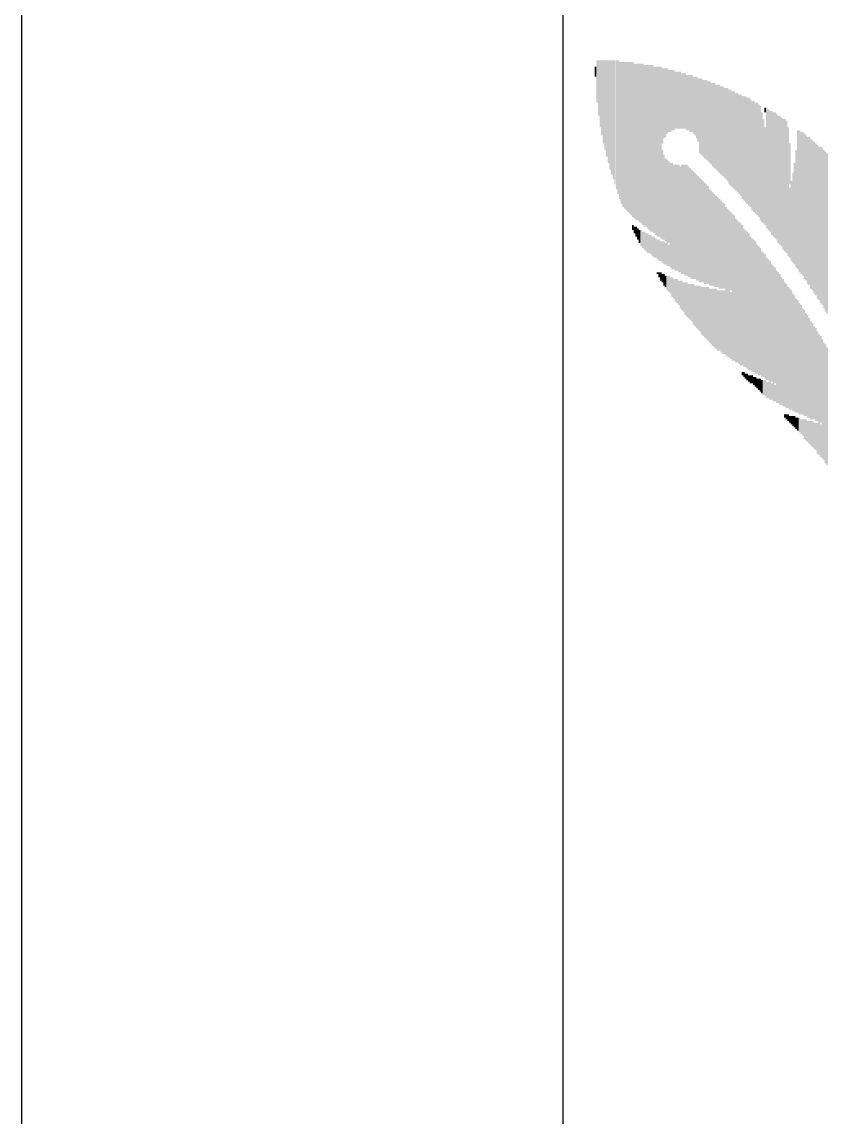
# Model space of a CAD drawing. Extents: x -7.8 to 82.2, y -8.5 to 61.7.
# Drawn here: x 41.15 to 51.18, y 15.32 to 28.96 of the extents above; entities that cross this region are included whole.
import ezdxf

# ---------------------------------------------------------------- set-up
doc = ezdxf.new("R2010")
doc.units = 0
doc.layers.add('20', color=53, linetype='CONTINUOUS')
doc.layers.add('21', color=40, linetype='CONTINUOUS')

# ---------------------------------------------------------------- blocks, each defined once
blk = doc.blocks.new('RECT')
blk.add_solid([(-0.5, -0.5), (0.5, -0.5), (-0.5, 0.5), (0.5, 0.5)])

msp = doc.modelspace()

# ---------------------------------------------------------------- linework, layer by layer
at = {"layer": '20'}
for p, q in [((41.148, 11.176), (41.148, 41.402)), ((47.879, 41.402), (47.879, 11.176))]:
    msp.add_line(p, q, dxfattribs=at)

# ---------------------------------------------------------------- block references
at = {"layer": '21', "yscale": 0.0203, "rotation": 90}
for p, xscale in [((48.2854, 28.3362), 0.1219), ((48.3057, 28.2143), 0.5283), ((48.326, 28.133), 0.6909), ((48.3464, 28.0619), 0.8331), ((48.3667, 28.0111), 0.9347), ((48.387, 27.9603), 1.0363), ((48.4073, 27.9197), 1.1176), ((48.4276, 27.879), 1.1989), ((48.448, 27.8384), 1.2802), ((48.4683, 27.7978), 1.3614), ((48.4886, 27.7673), 1.4224), ((48.5089, 27.7368), 1.4834), ((48.5292, 27.7063), 1.5443), ((48.5496, 27.6758), 1.6053), ((48.5699, 27.6454), 1.6662), ((48.5902, 27.6047), 1.7069), ((48.6105, 27.5742), 1.7678), ((48.6308, 27.5539), 1.8085), ((48.6512, 27.5438), 1.8288), ((48.6715, 27.5336), 1.8491), ((48.6918, 27.5234), 1.8694), ((48.7121, 27.5133), 1.8898), ((48.7324, 27.5031), 1.9101), ((48.7528, 27.493), 1.9304), ((48.7731, 27.4726), 1.9304), ((48.7934, 27.4625), 1.9507), ((48.8137, 27.4625), 1.9507), ((48.834, 27.4523), 1.971), ((48.8544, 27.4422), 1.9914), ((48.8747, 27.432), 2.0117), ((48.895, 27.4117), 2.0117), ((48.9153, 27.4117), 2.0117), ((48.9356, 27.4015), 2.032), ((48.956, 27.3914), 2.0523), ((48.9763, 27.3812), 2.0726), ((48.9966, 27.3812), 2.0726), ((49.0169, 27.3609), 2.0726), ((49.0372, 27.3507), 2.093), ((49.0576, 27.3406), 2.1133), ((49.0779, 27.3406), 2.1133), ((49.0982, 27.3304), 2.1336), ((49.1185, 27.9095), 0.9347), ((49.1388, 27.94), 0.8738), ((49.1592, 27.9502), 0.8534), ((49.1795, 27.9705), 0.8128), ((49.1998, 27.9705), 0.7722), ((49.2201, 27.9705), 0.7722), ((49.2404, 27.9806), 0.7518), ((49.2608, 27.9806), 0.7518), ((49.2811, 27.9806), 0.7112), ((49.3014, 27.9806), 0.7112), ((49.3217, 27.9806), 0.7112), ((49.342, 27.9806), 0.7112), ((49.3624, 27.9705), 0.6909), ((49.3827, 27.9705), 0.6909), ((49.403, 27.9705), 0.6909), ((49.4233, 27.9502), 0.6909), ((49.4436, 27.9502), 0.6909), ((49.464, 27.94), 0.7112), ((49.4843, 27.94), 0.7112), ((49.5046, 27.9197), 0.7112), ((49.5249, 27.9095), 0.7315), ((49.5452, 27.8892), 0.7722), ((49.5656, 27.8587), 0.7925), ((49.5859, 27.7876), 0.9347), ((49.6062, 27.7774), 0.955), ((49.6265, 27.7571), 0.955), ((49.6468, 27.747), 0.9754), ((49.6672, 27.7368), 0.9957), ((49.6875, 27.7165), 0.9957), ((49.7078, 27.7063), 1.016), ((49.7281, 27.686), 1.016), ((49.7484, 27.6758), 1.0363), ((49.7688, 27.6657), 1.0566), ((49.7891, 27.6454), 1.0566), ((49.8094, 27.6352), 1.077), ((49.8297, 27.625), 1.0973), ((49.85, 27.6047), 1.0973), ((49.8704, 27.5946), 1.1176), ((49.8907, 27.5742), 1.1176), ((49.911, 27.5641), 1.1379), ((49.9313, 27.5539), 1.1582), ((49.9516, 27.5234), 1.1786), ((49.972, 27.5133), 1.1989), ((49.9923, 27.493), 1.1989), ((50.0126, 27.4828), 1.2192), ((50.0329, 27.4625), 1.2192), ((50.0532, 27.4523), 1.2395), ((50.0736, 27.432), 1.2395), ((50.0939, 27.4218), 1.2598), ((50.1142, 27.3914), 1.2802), ((50.1345, 27.3812), 1.3005), ((50.1548, 27.371), 1.3208), ((50.1752, 27.3507), 1.3208), ((50.1955, 27.3406), 1.3411), ((50.2158, 27.3202), 1.3411), ((50.2361, 27.2898), 1.3614), ((50.2564, 27.2796), 1.3818), ((50.2768, 27.2593), 1.3818), ((50.2971, 27.2491), 1.4021), ((50.3174, 27.2288), 1.4021), ((50.3377, 27.1983), 1.4224), ((50.358, 27.1475), 1.3614), ((50.3987, 27.8587), 0.061), ((50.419, 27.1374), 1.5037), ((50.4393, 27.117), 1.5037), ((50.4596, 27.0967), 1.5037), ((50.48, 27.0764), 1.5443), ((50.5003, 27.0561), 1.5443), ((50.5206, 27.0459), 1.5646), ((50.3784, 27.0967), 1.3005), ((50.5409, 27.0256), 1.5646), ((50.5612, 26.9951), 1.585), ((50.5816, 26.985), 1.6053), ((50.6019, 26.9646), 1.6053), ((50.6222, 26.9342), 1.6256), ((50.6425, 26.924), 1.6459), ((50.6628, 26.9037), 1.6459), ((50.3987, 27.0358), 1.2192), ((50.6832, 26.8427), 1.6053), ((50.8051, 26.7411), 1.7272), ((50.8254, 26.7208), 1.7678), ((50.8457, 26.7005), 1.7678), ((50.866, 26.6903), 1.7882), ((50.8864, 26.6598), 1.8085), ((50.9067, 26.6395), 1.8085), ((50.7035, 27.1882), 0.508), ((50.927, 26.609), 1.8288), ((50.9473, 26.5989), 1.8491), ((50.9676, 26.5684), 1.8694), ((50.988, 26.5481), 1.8694), ((51.0083, 26.5176), 1.8898), ((51.0286, 26.4973), 1.8898), ((51.0489, 26.4668), 1.9101), ((49.1185, 26.8021), 1.1176), ((49.1388, 26.7716), 1.0566), ((50.7848, 26.6294), 1.463), ((51.0692, 26.4465), 1.9101), ((51.0896, 26.4262), 1.9507), ((51.1099, 26.4058), 1.9507), ((51.1302, 26.3754), 1.971), ((51.1505, 26.3449), 1.9914), ((51.1708, 26.3246), 1.9914), ((49.1592, 26.7411), 1.0363), ((49.1795, 26.5786), 1.3208), ((49.1998, 26.7106), 1.016), ((49.2201, 26.5481), 1.3005), ((49.2404, 26.5379), 1.3208), ((49.2608, 26.5278), 1.3005), ((49.2811, 26.5176), 1.3208), ((49.3014, 26.5176), 1.3208), ((49.3217, 26.5074), 1.3411), ((49.342, 26.4973), 1.3208), ((49.3624, 26.4973), 1.3614), ((49.3827, 26.4973), 1.3614), ((49.403, 26.4871), 1.3818), ((49.4233, 26.4871), 1.3818), ((49.4436, 26.4668), 1.3818), ((49.464, 26.4566), 1.3614), ((50.7644, 26.5684), 1.2598), ((49.4843, 26.4363), 1.3614), ((49.5046, 26.4262), 1.3411), ((49.5249, 26.416), 1.3208), ((49.5452, 26.3957), 1.3208), ((49.5656, 26.3855), 1.3005), ((49.5859, 26.3652), 1.3005), ((50.7441, 26.5176), 1.1176), ((49.6062, 26.355), 1.2802), ((49.6265, 26.3449), 1.2598), ((49.6468, 26.3246), 1.2598), ((49.6672, 26.3144), 1.2395), ((49.6875, 26.3042), 1.2192), ((49.7078, 26.2738), 1.1989), ((50.7035, 26.4566), 0.8738), ((50.7238, 26.477), 0.9957), ((49.7281, 26.2636), 1.1786), ((49.7484, 26.2534), 1.1582), ((49.7688, 26.2331), 1.1582), ((49.7891, 26.223), 1.1379), ((49.8094, 26.2128), 1.1176), ((49.8297, 26.1925), 1.1176), ((49.85, 26.1823), 1.0973), ((49.8704, 26.1722), 1.077), ((49.8907, 26.162), 1.0566), ((49.911, 25.7251), 1.8491), ((49.9313, 25.7048), 1.8491), ((49.9516, 25.6946), 1.8288), ((49.972, 26.101), 0.9754), ((49.9923, 25.654), 1.8288), ((50.0126, 25.6438), 1.8085), ((50.0329, 25.6134), 1.7882), ((50.0532, 25.6032), 1.7678), ((50.0736, 25.5829), 1.7678), ((48.7528, 26.3957), 0.061), ((48.7731, 26.3652), 0.0813), ((48.7934, 26.3449), 0.1219), ((48.8137, 26.3144), 0.1422), ((48.834, 26.2839), 0.1626), ((48.8544, 26.2636), 0.2032), ((48.8747, 26.2433), 0.2032), ((48.895, 26.2331), 0.2235), ((48.9153, 26.2128), 0.2235), ((48.9356, 26.2026), 0.2438), ((50.0939, 25.5626), 1.7678), ((50.1142, 25.5524), 1.7475), ((50.1345, 25.5219), 1.7272), ((50.1548, 25.5118), 1.7069), ((50.1752, 25.4914), 1.7069), ((50.1955, 25.4711), 1.7069), ((48.956, 26.1925), 0.2235), ((48.9763, 26.1823), 0.2438), ((48.9966, 26.162), 0.2438), ((49.0169, 26.1518), 0.2642), ((49.0372, 26.1417), 0.2438), ((49.0576, 26.1214), 0.2438), ((49.0779, 26.1112), 0.2642), ((49.0982, 26.101), 0.2438), ((49.1185, 26.0909), 0.2642), ((49.1388, 26.0807), 0.2845), ((49.1592, 26.0706), 0.2642), ((49.1998, 26.0502), 0.2642), ((50.2158, 25.4508), 1.6662), ((50.2361, 25.4305), 1.6662), ((50.2564, 25.4203), 1.6459), ((50.2768, 25.4), 1.6459), ((50.2971, 25.3797), 1.6053), ((50.3174, 25.3594), 1.6053), ((50.3377, 25.3492), 1.585), ((50.358, 25.3187), 1.5646), ((50.3784, 25.3086), 1.5443), ((50.3987, 25.2882), 1.5443), ((50.419, 25.2578), 1.524), ((50.4393, 25.2476), 1.5037), ((50.4596, 25.1155), 1.7272), ((50.48, 25.207), 1.463), ((50.5003, 25.0749), 1.6866), ((49.0576, 25.8267), 0.0203), ((49.0779, 25.8064), 0.061), ((49.0982, 25.7861), 0.1016), ((49.1185, 25.7658), 0.1016), ((49.1388, 25.7454), 0.1422), ((49.1592, 25.7251), 0.1422), ((49.1795, 25.7048), 0.1829), ((49.1998, 25.6946), 0.2032), ((49.2201, 25.6743), 0.2032), ((49.2404, 25.654), 0.2438), ((50.5206, 25.1765), 1.4427), ((50.5409, 25.0342), 1.6459), ((50.5612, 25.0241), 1.6256), ((50.5816, 25.0038), 1.6256), ((50.6019, 24.9834), 1.585), ((49.2608, 25.6337), 0.2438), ((49.2811, 25.6134), 0.2845), ((49.3014, 25.6032), 0.3048), ((49.3217, 25.5829), 0.3048), ((49.342, 25.5626), 0.3454), ((49.3624, 25.5524), 0.3658), ((49.3827, 25.5321), 0.3658), ((49.403, 25.5118), 0.4064), ((49.4233, 25.5016), 0.4267), ((49.4436, 25.4813), 0.4267), ((49.464, 25.4711), 0.447), ((49.4843, 25.461), 0.4674), ((49.5046, 25.4406), 0.508), ((49.5249, 25.4203), 0.508), ((49.5452, 25.4102), 0.5283), ((49.5656, 25.4), 0.5486), ((49.5859, 25.3898), 0.569), ((49.6062, 25.3594), 0.5893), ((49.6265, 25.3492), 0.6096), ((49.6468, 25.339), 0.6299), ((49.6672, 25.3289), 0.6502), ((49.6875, 25.3187), 0.6706), ((49.7078, 25.2984), 0.6706), ((49.7281, 25.2882), 0.6909), ((49.7484, 25.2781), 0.7112), ((49.7688, 25.2679), 0.7315), ((49.7891, 25.2578), 0.7518), ((50.6222, 24.9631), 1.585), ((50.6425, 24.9428), 1.5443), ((50.6628, 24.9225), 1.5443), ((50.6832, 24.9022), 1.5037), ((50.7035, 24.8818), 1.5037), ((49.8094, 25.2374), 0.7518), ((49.8297, 25.2374), 0.7518), ((49.85, 25.2273), 0.7722), ((49.8704, 25.2171), 0.7925), ((49.8907, 25.2171), 0.7925), ((49.972, 25.1765), 0.8331), ((50.7238, 24.8717), 1.4834), ((50.7441, 24.8412), 1.463), ((50.7644, 24.831), 1.4427), ((50.7848, 24.8006), 1.4224), ((50.8051, 24.7904), 1.4021), ((50.8254, 24.7599), 1.3818), ((50.8457, 24.7498), 1.3614), ((50.866, 24.7294), 1.3208), ((50.8864, 24.7091), 1.3208), ((50.9067, 24.6888), 1.2802), ((50.927, 24.6685), 1.2802), ((50.9473, 24.6482), 1.2395), ((50.9676, 24.6177), 1.2192), ((50.988, 24.6075), 1.1989), ((51.0083, 24.5872), 1.1582), ((51.0286, 24.5669), 1.1582), ((51.0489, 24.5466), 1.1176), ((51.0692, 24.3129), 1.5037), ((51.0896, 24.5059), 1.077), ((51.1099, 24.2621), 1.4834), ((51.1302, 24.2316), 1.463), ((51.1505, 24.2011), 1.4834), ((51.1708, 24.1706), 1.463), ((50.1142, 24.577), 0.0406), ((50.1345, 24.5669), 0.061), ((50.1548, 24.5466), 0.061), ((50.1752, 24.5364), 0.0813), ((50.1955, 24.5161), 0.0813), ((50.2158, 24.5059), 0.1016), ((50.2361, 24.5059), 0.1016), ((50.2564, 24.4856), 0.1016), ((50.2768, 24.4754), 0.1219), ((50.2971, 24.4551), 0.1219), ((50.3174, 24.445), 0.1422), ((50.3377, 24.4348), 0.1626), ((50.358, 24.4145), 0.1626), ((50.3784, 24.4043), 0.1829), ((50.3987, 24.3942), 0.2032), ((50.419, 24.3738), 0.2032), ((50.4393, 24.3738), 0.2032), ((50.48, 24.3535), 0.2032), ((50.5206, 24.3332), 0.2032), ((50.6425, 24.0487), 0.0406), ((50.6628, 24.0386), 0.061), ((50.6832, 24.0284), 0.0813), ((50.7035, 24.0081), 0.0813), ((50.7238, 23.9979), 0.1016), ((50.7441, 23.9878), 0.1219), ((50.7644, 23.9776), 0.1422), ((50.7848, 23.9573), 0.1422), ((50.8051, 23.9471), 0.1626), ((50.8254, 23.937), 0.1829), ((50.8457, 23.9166), 0.1829), ((50.866, 23.9065), 0.2032), ((50.8864, 23.8862), 0.2438), ((50.9067, 23.876), 0.2642), ((50.927, 23.8557), 0.2642), ((50.9473, 23.8455), 0.2845), ((50.9676, 23.8354), 0.3048), ((50.988, 23.8252), 0.3251), ((51.0083, 23.8049), 0.3251), ((51.0286, 23.7947), 0.3454), ((51.0489, 23.7744), 0.3861), ((51.0896, 23.7439), 0.4064)]:
    msp.add_blockref('RECT', p, dxfattribs=dict(at, xscale=xscale))

doc.saveas('drawing.dxf')
